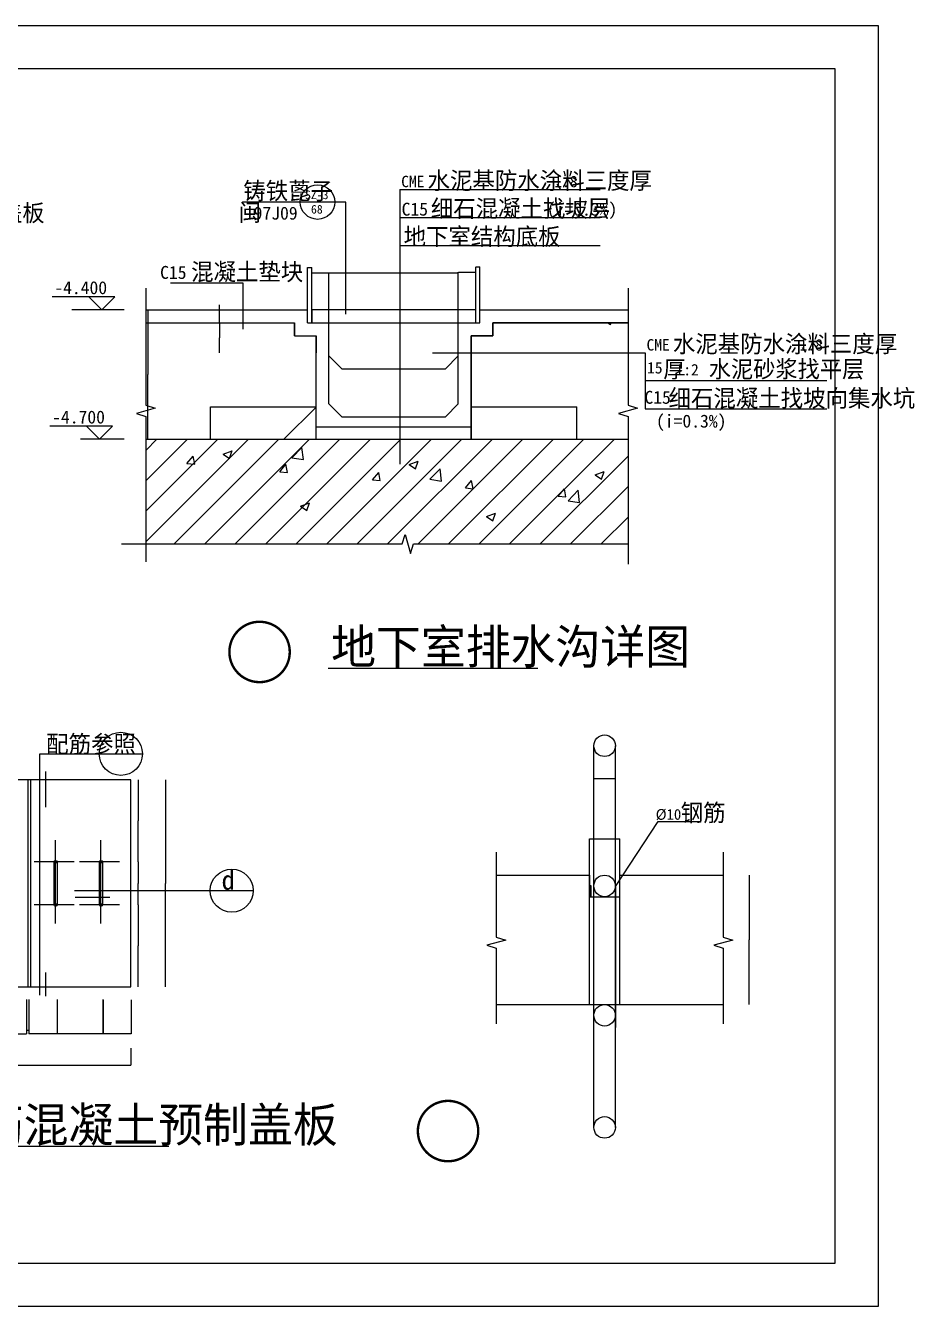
# Model space of a CAD drawing. Header units: metres. Extents: x -29254 to 67342, y -13190 to 112674.
# Drawn here: x 45829 to 66436, y -13190 to 16510 of the extents above; entities that cross this region are included whole.
import ezdxf

# ---------------------------------------------------------------- set-up
doc = ezdxf.new("R2010")
doc.units = ezdxf.units.M
for name, color, linetype in [('DIM', 140, 'Continuous'), ('OTHER', 7, 'Continuous'), ('PUB_DIM', 3, 'Continuous'), ('PUB_TEXT', 7, 'Continuous'), ('T1', 41, 'Continuous'), ('T2', 6, 'Continuous'), ('TK', 143, 'Continuous')]:
    doc.layers.add(name, color=color, linetype=linetype)
doc.dimstyles.get("Standard").update_dxf_attribs({"dimtxt": 2.5, "dimasz": 2.5, "dimexe": 1.25, "dimexo": 0.625, "dimtad": 1, "dimcen": 2.5, "dimazin": 3, "dimtfac": 1, "dimtmove": 0, "dimatfit": 3})
pattern_1 = [(45, (0, 0), (-4490.1, 4490.1), [])]

# ---------------------------------------------------------------- blocks, each defined once
blk = doc.blocks.new('_INDEX1')
blk.add_lwpolyline([(-0.5, 0, 0.04, 0.04, 1), (0.5, 0, 0.04, 0.04, 1)], format="xyseb", close=True)
blk = doc.blocks.new('_INDEX')
blk.add_line((-0.5, 0), (0.5, 0))
blk.add_circle((0, 0), 0.5)
blk = doc.blocks.new('*D6')
for p, q in [((50112.07, 6918.46), (50112.07, 7668.41)), ((50112.32, 7668.41), (51335.57, 7668.41)), ((51338.57, 7668.41), (52561.82, 7668.41)), ((52562.07, 6918.46), (52562.07, 7668.41))]:
    blk.add_line(p, q)
at = {"layer": 'Defpoints'}
for p in [(50112.07, 7668.41), (50112.07, 6918.46), (52562.07, 6918.46)]:
    blk.add_point(p, dxfattribs=at)
at = {"layer": 'DIM', "insert": (51337.07, 7668.41), "char_height": 1, "attachment_point": 5}
blk.add_mtext('240', dxfattribs=at)
blk = doc.blocks.new('*D7')
for p, q in [((48665.5, 9918.46), (48665.5, 8418.46)), ((48665.25, 8418.46), (48665, 8418.46)), ((48665.5, 6918.46), (48665.5, 8418.46)), ((48665.5, 8418.46), (48665.5, 8418.46)), ((48665.75, 8418.46), (48666, 8418.46))]:
    blk.add_line(p, q)
at = {"layer": 'Defpoints'}
for p in [(48665.5, 9918.46), (48665.5, 8418.46), (48665.5, 6918.46)]:
    blk.add_point(p, dxfattribs=at)
at = {"layer": 'DIM', "insert": (48665.5, 8419.585), "char_height": 1, "attachment_point": 5}
blk.add_mtext('300', dxfattribs=at)
blk = doc.blocks.new('*D8')
for p, q in [((50323.07, 9618.46), (50323.07, 9268.46)), ((50322.82, 9268.46), (50322.57, 9268.46)), ((50323.07, 8918.46), (50323.07, 9268.46)), ((50323.07, 9268.46), (50323.07, 9268.46)), ((50323.32, 9268.46), (50323.57, 9268.46))]:
    blk.add_line(p, q)
at = {"layer": 'Defpoints'}
for p in [(50323.07, 9618.46), (50323.07, 9268.46), (50323.07, 8918.46)]:
    blk.add_point(p, dxfattribs=at)
at = {"layer": 'DIM', "insert": (50323.07, 9269.585), "char_height": 1, "attachment_point": 5}
blk.add_mtext('70', dxfattribs=at)
blk = doc.blocks.new('*D9')
for p, q in [((50322.82, 10037.41), (50322.57, 10037.41)), ((50323.07, 9618.46), (50323.07, 10037.41)), ((50323.07, 9918.46), (50323.07, 10037.41)), ((50323.07, 10037.41), (50323.07, 10037.41)), ((50323.32, 10037.41), (50323.57, 10037.41))]:
    blk.add_line(p, q)
at = {"layer": 'Defpoints'}
for p in [(50323.07, 10037.41), (50323.07, 9918.46), (50323.07, 9618.46)]:
    blk.add_point(p, dxfattribs=at)
at = {"layer": 'DIM', "insert": (50323.07, 10038.535), "char_height": 1, "attachment_point": 5}
blk.add_mtext('30', dxfattribs=at)
blk = doc.blocks.new('*D10')
for p, q in [((56162.07, 6918.46), (56162.07, 7668.41)), ((56162.32, 7668.41), (57385.57, 7668.41)), ((57388.57, 7668.41), (58611.82, 7668.41)), ((58612.07, 6918.46), (58612.07, 7668.41))]:
    blk.add_line(p, q)
at = {"layer": 'Defpoints'}
for p in [(56162.07, 7668.41), (56162.07, 6918.46), (58612.07, 6918.46)]:
    blk.add_point(p, dxfattribs=at)
at = {"layer": 'DIM', "insert": (57387.07, 7668.41), "char_height": 1, "attachment_point": 5}
blk.add_mtext('240', dxfattribs=at)
blk = doc.blocks.new('*D11')
for p, q in [((55862.07, 9618.46), (55862.07, 10789.79)), ((55862.32, 10789.79), (56065.94, 10789.79)), ((56067.94, 10789.79), (56271.56, 10789.79)), ((56271.81, 9618.46), (56271.81, 10789.79))]:
    blk.add_line(p, q)
at = {"layer": 'Defpoints'}
for p in [(55862.07, 10789.79), (55862.07, 9618.46), (56271.81, 9618.46)]:
    blk.add_point(p, dxfattribs=at)
at = {"layer": 'DIM', "insert": (56066.94, 10789.79), "char_height": 1, "attachment_point": 5}
blk.add_mtext('50', dxfattribs=at)
blk = doc.blocks.new('*D12')
for p, q in [((52861.82, 10106.26), (52861.57, 10106.26)), ((52862.07, 9618.46), (52862.07, 10106.26)), ((52862.07, 9918.46), (52862.07, 10106.26)), ((52862.07, 10106.26), (52862.07, 10106.26)), ((52862.32, 10106.26), (52862.57, 10106.26))]:
    blk.add_line(p, q)
at = {"layer": 'Defpoints'}
for p in [(52862.07, 10106.26), (52862.07, 9918.46), (52862.07, 9618.46)]:
    blk.add_point(p, dxfattribs=at)
at = {"layer": 'DIM', "insert": (52862.07, 10107.385), "char_height": 1, "attachment_point": 5}
blk.add_mtext('30', dxfattribs=at)
blk = doc.blocks.new('*D13')
for p, q in [((52862.07, 9618.46), (52862.07, 10774.74)), ((52862.32, 10774.74), (54360.57, 10774.74)), ((54363.57, 10774.74), (55861.82, 10774.74)), ((55862.07, 9618.46), (55862.07, 10774.74))]:
    blk.add_line(p, q)
at = {"layer": 'Defpoints'}
for p in [(52862.07, 10774.74), (52862.07, 9618.46), (55862.07, 9618.46)]:
    blk.add_point(p, dxfattribs=at)
at = {"layer": 'DIM', "insert": (54362.07, 10774.74), "char_height": 1, "attachment_point": 5}
blk.add_mtext('300', dxfattribs=at)
blk = doc.blocks.new('*D14')
for p, q in [((52467.36, 9618.46), (52467.36, 10774.74)), ((52467.61, 10774.74), (52663.715, 10774.74)), ((52665.715, 10774.74), (52861.82, 10774.74)), ((52862.07, 9618.46), (52862.07, 10774.74))]:
    blk.add_line(p, q)
at = {"layer": 'Defpoints'}
for p in [(52467.36, 10774.74), (52467.36, 9618.46), (52862.07, 9618.46)]:
    blk.add_point(p, dxfattribs=at)
at = {"layer": 'DIM', "insert": (52664.715, 10774.74), "char_height": 1, "attachment_point": 5}
blk.add_mtext('50', dxfattribs=at)
blk = doc.blocks.new('*D15')
for p, q in [((52362.07, 9918.46), (52362.07, 10899.74)), ((52362.32, 10899.74), (52414.215, 10899.74)), ((52415.215, 10899.74), (52467.11, 10899.74)), ((52467.36, 9918.46), (52467.36, 10899.74))]:
    blk.add_line(p, q)
at = {"layer": 'Defpoints'}
for p in [(52362.07, 10899.74), (52362.07, 9918.46), (52467.36, 9918.46)]:
    blk.add_point(p, dxfattribs=at)
at = {"layer": 'DIM', "insert": (52414.715, 10899.74), "char_height": 1, "attachment_point": 5}
blk.add_mtext('5', dxfattribs=at)
blk = doc.blocks.new('*D16')
for p, q in [((56271.81, 9618.46), (56271.81, 10914.79)), ((56272.06, 10914.79), (56316.44, 10914.79)), ((56317.44, 10914.79), (56361.82, 10914.79)), ((56362.07, 9618.46), (56362.07, 10914.79))]:
    blk.add_line(p, q)
at = {"layer": 'Defpoints'}
for p in [(56271.81, 10914.79), (56271.81, 9618.46), (56362.07, 9618.46)]:
    blk.add_point(p, dxfattribs=at)
at = {"layer": 'DIM', "insert": (56316.94, 10914.79), "char_height": 1, "attachment_point": 5}
blk.add_mtext('5', dxfattribs=at)
blk = doc.blocks.new('*D61')
for p, q in [((59503.65, -3439.91), (59503.65, -6726.42)), ((59503.4, -6726.42), (59503.15, -6726.42)), ((59503.65, -9039.91), (59503.65, -6726.42)), ((59503.65, -6726.42), (59503.65, -6726.42)), ((59503.9, -6726.42), (59504.15, -6726.42))]:
    blk.add_line(p, q)
at = {"layer": 'Defpoints'}
for p in [(59503.65, -3439.91), (59503.65, -6726.42), (59503.65, -9039.91)]:
    blk.add_point(p, dxfattribs=at)
at = {"insert": (59503.65, -6725.295), "char_height": 1, "attachment_point": 5}
blk.add_mtext('120', dxfattribs=at)
blk = doc.blocks.new('*D88')
for p, q in [((48436.34, -2881.69), (48436.34, -3381.71)), ((48436.09, -3381.71), (48435.84, -3381.71)), ((48436.34, -3881.74), (48436.34, -3381.71)), ((48436.34, -3381.71), (48436.34, -3381.71)), ((48436.59, -3381.71), (48436.84, -3381.71))]:
    blk.add_line(p, q)
at = {"layer": 'Defpoints'}
for p in [(48436.34, -2881.69), (48436.34, -3381.71), (48436.34, -3881.74)]:
    blk.add_point(p, dxfattribs=at)
at = {"layer": 'DIM', "insert": (48436.34, -3380.585), "char_height": 1, "attachment_point": 5}
blk.add_mtext('150', dxfattribs=at)
blk = doc.blocks.new('*D89')
for p, q in [((48436.34, -981.59), (48436.34, -1931.64)), ((48436.09, -1931.64), (48435.84, -1931.64)), ((48436.34, -2881.69), (48436.34, -1931.64)), ((48436.34, -1931.64), (48436.34, -1931.64)), ((48436.59, -1931.64), (48436.84, -1931.64))]:
    blk.add_line(p, q)
at = {"layer": 'Defpoints'}
for p in [(48436.34, -981.59), (48436.34, -1931.64), (48436.34, -2881.69)]:
    blk.add_point(p, dxfattribs=at)
at = {"layer": 'DIM', "insert": (48436.34, -1930.515), "char_height": 1, "attachment_point": 5}
blk.add_mtext('285', dxfattribs=at)
blk = doc.blocks.new('*D90')
for p, q in [((48436.34, -3881.74), (48436.34, -4831.78)), ((48436.09, -4831.78), (48435.84, -4831.78)), ((48436.34, -5781.83), (48436.34, -4831.78)), ((48436.34, -4831.78), (48436.34, -4831.78)), ((48436.59, -4831.78), (48436.84, -4831.78))]:
    blk.add_line(p, q)
at = {"layer": 'Defpoints'}
for p in [(48436.34, -3881.74), (48436.34, -4831.78), (48436.34, -5781.83)]:
    blk.add_point(p, dxfattribs=at)
at = {"layer": 'DIM', "insert": (48436.34, -4830.655), "char_height": 1, "attachment_point": 5}
blk.add_mtext('285', dxfattribs=at)
blk = doc.blocks.new('*D91')
for p, q in [((49069.69, -981.59), (49069.69, -3381.71)), ((49069.44, -3381.71), (49069.19, -3381.71)), ((49069.69, -5781.83), (49069.69, -3381.71)), ((49069.69, -3381.71), (49069.69, -3381.71)), ((49069.94, -3381.71), (49070.19, -3381.71))]:
    blk.add_line(p, q)
at = {"layer": 'Defpoints'}
for p in [(49069.69, -981.59), (49069.69, -3381.71), (49069.69, -5781.83)]:
    blk.add_point(p, dxfattribs=at)
at = {"layer": 'DIM', "insert": (49069.69, -3380.585), "char_height": 1, "attachment_point": 5}
blk.add_mtext('720', dxfattribs=at)
blk = doc.blocks.new('*D109')
for p, q in [((59003.65, -1376.42), (59003.65, -951.42)), ((59003.9, -951.42), (59252.65, -951.42)), ((59254.65, -951.42), (59503.4, -951.42)), ((59503.65, -1376.42), (59503.65, -951.42))]:
    blk.add_line(p, q)
at = {"layer": 'Defpoints'}
for p in [(59003.65, -951.42), (59003.65, -1376.42), (59503.65, -1376.42)]:
    blk.add_point(p, dxfattribs=at)
at = {"insert": (59253.65, -951.42), "char_height": 1, "attachment_point": 5}
blk.add_mtext('10', dxfattribs=at)
blk = doc.blocks.new('*D110')
for p, q in [((58903.65, -3189.91), (58903.65, -2351.42)), ((58903.9, -2351.42), (59252.65, -2351.42)), ((59254.65, -2351.42), (59603.4, -2351.42)), ((59603.65, -3189.91), (59603.65, -2351.42))]:
    blk.add_line(p, q)
at = {"layer": 'Defpoints'}
for p in [(58903.65, -2351.42), (58903.65, -3189.91), (59603.65, -3189.91)]:
    blk.add_point(p, dxfattribs=at)
at = {"insert": (59253.65, -2351.42), "char_height": 1, "attachment_point": 5}
blk.add_mtext('14', dxfattribs=at)
blk = doc.blocks.new('*D111')
for p, q in [((58903.65, -3189.91), (58903.65, -3439.91)), ((58923.365, -3439.91), (58903.4, -3439.91)), ((58945.33, -3439.91), (58925.365, -3439.91)), ((58945.08, -3689.91), (58945.08, -3439.91))]:
    blk.add_line(p, q)
at = {"layer": 'Defpoints'}
for p in [(58903.65, -3189.91), (58945.08, -3439.91), (58945.08, -3689.91)]:
    blk.add_point(p, dxfattribs=at)
at = {"insert": (58924.365, -3439.91), "char_height": 1, "attachment_point": 5}
blk.add_mtext('10', dxfattribs=at)
blk = doc.blocks.new('*D135')
for p, q in [((62606.55, -3189.91), (62606.55, -4689.91)), ((62606.3, -4689.91), (62606.05, -4689.91)), ((62606.55, -6189.91), (62606.55, -4689.91)), ((62606.55, -4689.91), (62606.55, -4689.91)), ((62606.8, -4689.91), (62607.05, -4689.91))]:
    blk.add_line(p, q)
at = {"layer": 'Defpoints'}
for p in [(62606.55, -3189.91), (62606.55, -4689.91), (62606.55, -6189.91)]:
    blk.add_point(p, dxfattribs=at)
at = {"insert": (62606.55, -4688.785), "char_height": 1, "attachment_point": 5}
blk.add_mtext('60', dxfattribs=at)
blk = doc.blocks.new('*D200')
for p, q in [((43469.43, -7206.06), (43469.43, -7597.75)), ((48269.67, -7206.06), (48269.67, -7597.75)), ((43469.68, -7597.75), (45868.05, -7597.75)), ((45871.05, -7597.75), (48269.42, -7597.75))]:
    blk.add_line(p, q)
at = {"layer": 'Defpoints'}
for p in [(43469.43, -7206.06), (48269.67, -7206.06), (43469.43, -7597.75)]:
    blk.add_point(p, dxfattribs=at)
at = {"layer": 'DIM', "insert": (45869.55, -7597.75), "char_height": 1, "attachment_point": 5}
blk.add_mtext('720', dxfattribs=at)
blk = doc.blocks.new('*D202')
for p, q in [((45907.07, -6077.54), (45907.07, -6870.49)), ((46561.78, -6077.54), (46561.78, -6870.49)), ((46232.925, -6870.49), (45906.82, -6870.49)), ((46562.03, -6870.49), (46235.925, -6870.49))]:
    blk.add_line(p, q)
at = {"layer": 'Defpoints'}
for p in [(45907.07, -6077.54), (46561.78, -6077.54), (46561.78, -6870.49)]:
    blk.add_point(p, dxfattribs=at)
at = {"layer": 'DIM', "insert": (46234.425, -6870.49), "char_height": 1, "attachment_point": 5}
blk.add_mtext('100', dxfattribs=at)
blk = doc.blocks.new('*D203')
for p, q in [((46561.48, -6098.15), (46561.48, -6870.49)), ((47623.21, -6077.54), (47623.21, -6870.49)), ((47090.845, -6870.49), (46561.23, -6870.49)), ((47623.46, -6870.49), (47093.845, -6870.49))]:
    blk.add_line(p, q)
at = {"layer": 'Defpoints'}
for p in [(46561.48, -6098.15), (47623.21, -6077.54), (47623.21, -6870.49)]:
    blk.add_point(p, dxfattribs=at)
at = {"layer": 'DIM', "insert": (47092.345, -6870.49), "char_height": 1, "attachment_point": 5}
blk.add_mtext('155', dxfattribs=at)
blk = doc.blocks.new('*D204')
for p, q in [((47623.51, -6077.84), (47623.51, -6870.79)), ((48278.23, -6077.84), (48278.23, -6870.79)), ((47949.37, -6870.79), (47623.26, -6870.79)), ((48278.48, -6870.79), (47952.37, -6870.79))]:
    blk.add_line(p, q)
at = {"layer": 'Defpoints'}
for p in [(47623.51, -6077.84), (48278.23, -6077.84), (48278.23, -6870.79)]:
    blk.add_point(p, dxfattribs=at)
at = {"layer": 'DIM', "insert": (47950.87, -6870.79), "char_height": 1, "attachment_point": 5}
blk.add_mtext('100', dxfattribs=at)
blk = doc.blocks.new('*D205')
for p, q in [((45847.07, -6128.79), (45847.07, -6794.27)), ((45907.07, -6128.79), (45907.07, -6794.27)), ((45875.57, -6794.27), (45846.82, -6794.27)), ((45907.32, -6794.27), (45878.57, -6794.27))]:
    blk.add_line(p, q)
at = {"layer": 'Defpoints'}
for p in [(45847.07, -6128.79), (45907.07, -6128.79), (45907.07, -6794.27)]:
    blk.add_point(p, dxfattribs=at)
at = {"layer": 'DIM', "insert": (45877.07, -6794.27), "char_height": 1, "attachment_point": 5}
blk.add_mtext('10 ', dxfattribs=at)
blk = doc.blocks.new('*D207')
for p, q in [((45192.36, -6077.54), (45192.36, -6870.49)), ((45847.07, -6077.54), (45847.07, -6870.49)), ((45192.61, -6870.49), (45518.215, -6870.49)), ((45521.215, -6870.49), (45846.82, -6870.49))]:
    blk.add_line(p, q)
at = {"layer": 'Defpoints'}
for p in [(45192.36, -6077.54), (45847.07, -6077.54), (45192.36, -6870.49)]:
    blk.add_point(p, dxfattribs=at)
at = {"layer": 'DIM', "insert": (45519.715, -6870.49), "char_height": 1, "attachment_point": 5}
blk.add_mtext('100', dxfattribs=at)

msp = doc.modelspace()

# ---------------------------------------------------------------- hatches: boundary and pattern name
h = msp.add_hatch()
h.set_pattern_fill('AN33C', scale=2000)
h.set_pattern_definition(pattern_1)
h.paths.add_polyline_path([(52562.07, 9318.46), (52062.07, 9318.46), (52062.07, 9618.46), (48616.38, 9618.46), (48616.38, 7708.16), (48836.38, 7638.16), (48396.38, 7518.16), (48616.38, 7448.16), (48616.38, 6918.46), (52562.07, 6918.46)])
h = msp.add_hatch()
h.set_pattern_fill('AN33C', scale=2000)
h.set_pattern_definition(pattern_1)
h.paths.add_polyline_path([(56162.07, 8925.42), (56162.07, 6918.46), (59796.93, 6918.46), (59796.93, 7448.16), (59576.93, 7518.16), (60016.93, 7638.16), (59796.93, 7708.16), (59796.93, 8925.42)])
h.paths.add_polyline_path([(59796.93, 8925.42), (59796.93, 9618.46), (59403.96, 9618.46), (59390.4, 9578.05), (59330.49, 9618.46), (56662.07, 9618.46), (56662.07, 9318.46), (56162.07, 9318.46), (56162.07, 8925.42)])

# ---------------------------------------------------------------- linework, layer by layer
for p, q in [((54503.65, 12713.12), (54503.65, 6343.84)), ((54503.65, 12713.12), (59153.65, 12713.12)), ((53255.14, 12417.38), (50854.62, 12417.38)), ((53255.14, 9819.89), (53255.14, 12417.38)), ((54503.65, 12063.12), (59153.65, 12063.12)), ((54503.65, 11413.12), (59153.65, 11413.12)), ((48616.38, 10423.25), (48616.38, 7708.16)), ((50872.16, 10540.59), (49190.52, 10540.59)), ((50872.59, 9470.41), (50872.16, 10540.59)), ((59796.93, 10423.25), (59796.93, 7708.16)), ((48112.21, 9918.46), (46903.65, 9918.46)), ((48616.38, 9918.46), (52362.07, 9918.46)), ((52362.07, 9618.46), (52362.07, 9918.46)), ((56362.07, 9918.46), (59796.93, 9918.46)), ((56362.07, 9618.46), (56362.07, 9918.46)), ((48616.38, 9618.46), (52062.07, 9618.46)), ((52062.07, 9318.46), (52062.07, 9618.46)), ((52362.07, 9618.46), (52862.07, 9618.46)), ((52862.07, 7735.61), (52862.07, 9618.46)), ((55862.07, 9618.46), (56362.07, 9618.46)), ((55862.07, 7735.61), (55862.07, 9618.46)), ((56662.07, 9618.46), (59796.93, 9618.46)), ((56662.07, 9318.46), (56662.07, 9618.46)), ((59330.49, 9618.46), (59390.37, 9578.07)), ((59390.44, 9578.15), (59403.96, 9618.46)), ((52062.07, 9318.46), (52562.07, 9318.46)), ((52562.07, 6918.46), (52562.07, 9318.46)), ((56162.07, 6918.46), (56162.07, 9318.46)), ((56162.07, 9318.46), (56662.07, 9318.46)), ((55262.68, 8925.42), (60191.79, 8925.42)), ((60191.79, 8925.42), (60191.79, 7625.42)), ((53162.07, 8553.4), (52862.07, 8853.4)), ((55862.07, 8853.4), (55562.07, 8553.4)), ((53162.07, 8553.4), (55562.07, 8553.4)), ((64403.65, 8275.42), (60191.79, 8275.42)), ((53162.07, 7435.61), (52862.07, 7735.61)), ((55862.07, 7735.61), (55562.07, 7435.61)), ((48616.38, 7448.16), (48616.38, 4072.81)), ((53162.07, 7435.61), (55562.07, 7435.61)), ((59576.93, 7518.16), (59796.93, 7448.16)), ((59796.93, 7448.16), (59796.93, 4024.81)), ((60191.79, 7625.42), (64403.65, 7625.42)), ((52562.07, 7204.69), (56162.07, 7204.69)), ((48112.21, 6918.46), (47103.65, 6918.46)), ((48616.38, 6918.46), (59796.93, 6918.46)), ((48616.38, 4539.68), (50995.16, 6918.46)), ((48616.38, 5246.79), (50288.05, 6918.46)), ((48616.38, 5953.9), (49580.95, 6918.46)), ((48616.38, 6661), (48873.84, 6918.46)), ((49273.89, 4490.08), (51702.27, 6918.46)), ((49980.99, 4490.08), (52409.38, 6918.46)), ((50688.1, 4490.08), (53116.48, 6918.46)), ((51395.21, 4490.08), (53823.59, 6918.46)), ((52102.31, 4490.08), (54530.7, 6918.46)), ((52809.42, 4490.08), (55237.8, 6918.46)), ((53516.53, 4490.08), (55944.91, 6918.46)), ((54223.63, 4490.08), (56652.02, 6918.46)), ((54930.74, 4490.08), (57359.12, 6918.46)), ((55637.85, 4490.08), (58066.23, 6918.46)), ((56344.95, 4490.08), (58773.34, 6918.46)), ((57052.06, 4490.08), (59480.44, 6918.46)), ((50409.72, 6572.58), (50619.78, 6653.22)), ((50409.72, 6572.58), (50558.95, 6471.93)), ((50559, 6472.01), (50619.83, 6653.3)), ((52002.68, 6486.9), (52236.35, 6730.43)), ((52269.55, 6445.58), (52236.41, 6730.49)), ((49569.43, 6352.46), (49714.06, 6524.82)), ((49569.43, 6352.46), (49748.75, 6336.78)), ((49748.8, 6336.86), (49714.11, 6524.91)), ((51721.21, 6164.21), (51865.84, 6336.57)), ((51900.58, 6148.6), (51865.89, 6336.65)), ((52002.68, 6486.9), (52269.5, 6445.52)), ((54721.11, 6332.32), (54931.17, 6412.95)), ((54721.11, 6332.32), (54870.34, 6231.66)), ((54870.39, 6231.74), (54931.22, 6413.03)), ((57759.17, 4490.08), (59796.93, 6527.84)), ((51721.21, 6164.21), (51900.53, 6148.52)), ((53872.99, 5975.95), (54017.62, 6148.31)), ((53872.99, 5975.95), (54052.31, 5960.26)), ((54052.36, 5960.34), (54017.67, 6148.39)), ((55204.41, 5990.34), (55438.07, 6233.87)), ((55204.41, 5990.34), (55471.22, 5948.96)), ((55471.27, 5949.02), (55438.13, 6233.93)), ((56024.77, 5787.69), (56169.4, 5960.05)), ((56204.14, 5772.09), (56169.46, 5960.13)), ((59032.5, 6092.06), (59242.55, 6172.69)), ((59032.5, 6092.06), (59181.73, 5991.4)), ((59181.78, 5991.48), (59242.61, 6172.77)), ((56024.77, 5787.69), (56204.09, 5772.01)), ((58176.56, 5599.44), (58321.18, 5771.8)), ((58355.92, 5583.83), (58321.24, 5771.88)), ((58406.13, 5493.79), (58639.8, 5737.32)), ((58466.27, 4490.08), (59796.93, 5820.73)), ((58673, 5452.46), (58639.85, 5737.37)), ((52200.44, 5364.73), (52410.5, 5445.36)), ((52200.44, 5364.73), (52349.67, 5264.07)), ((52349.72, 5264.15), (52410.55, 5445.44)), ((58176.56, 5599.44), (58355.87, 5583.75)), ((58406.13, 5493.79), (58672.94, 5452.41)), ((56511.83, 5124.46), (56721.89, 5205.1)), ((56511.83, 5124.46), (56661.06, 5023.81)), ((56661.11, 5023.89), (56721.94, 5205.17)), ((59173.38, 4490.08), (59796.93, 5113.63)), ((48054.07, 4490.08), (54560.18, 4490.08)), ((54820.18, 4490.08), (59796.93, 4490.08)), ((59003.65, -9039.91), (59003.65, -189.91)), ((59503.65, -9039.91), (59503.65, -189.91)), ((46162.02, -5970.24), (46162.02, -376.77)), ((46162.02, -376.77), (48336.82, -376.77)), ((45890.56, -5781.83), (45890.56, -981.59)), ((45950.56, -5781.83), (45950.56, -981.59)), ((59503.43, -3450.43), (60492.03, -1946.13)), ((60492.03, -1946.13), (61490.5, -1946.13)), ((46523.97, -4313.4), (46523.97, -2379.97)), ((47575.64, -4313.4), (47575.64, -2379.97)), ((56742.15, -2654.05), (56742.15, -4626.89)), ((62006.55, -2654.05), (62006.55, -4626.89)), ((46957.33, -2879.99), (46023.95, -2879.99)), ((48009, -2879.99), (47075.62, -2879.99)), ((58903.65, -6189.91), (58903.65, -3189.91)), ((59603.65, -6189.91), (59603.65, -3189.91)), ((50108.24, -3549.34), (51108.29, -3549.34)), ((58903.65, -3689.91), (59603.65, -3689.91)), ((46957.33, -3880.04), (46023.95, -3880.04)), ((48009, -3880.04), (47075.62, -3880.04)), ((56742.15, -4886.89), (56742.15, -6639.78)), ((62006.55, -4886.89), (62006.55, -6639.78))]:
    msp.add_line(p, q)
for points in [[(52467.36, 9918.46), (52467.36, 9618.46), (56271.81, 9618.46), (56271.81, 9918.46)], [(43475.91, -981.59), (43475.91, -5781.83), (48269.67, -5781.83), (48269.67, -981.59)], [(46557.31, -2879.99), (46557.31, -3880.04), (46490.64, -3880.04), (46490.64, -2879.99)], [(47608.98, -2879.99), (47608.98, -3880.04), (47542.31, -3880.04), (47542.31, -2879.99)]]:
    msp.add_lwpolyline(points, close=True)
for points in [[(48616.38, 9618.46), (52062.07, 9618.46), (52062.07, 9318.46), (52562.07, 9318.46), (52562.07, 8918.46)], [(59796.93, 9618.46), (56662.07, 9618.46), (56662.07, 9318.46), (56162.07, 9318.46), (56162.07, 6918.46)], [(48616.38, 6918.46), (59796.93, 6918.46)], [(52845.64, 1610.12), (57708.33, 1610.12)], [(46287.64, -788.13), (46287.64, -1613.21)], [(56742.15, -3189.91), (58903.65, -3189.91), (58903.65, -3689.91), (59603.65, -3689.91), (59603.65, -3189.91), (62006.55, -3189.91)], [(46977.98, -3700.78), (47784.09, -3700.78)], [(46287.64, -5444.55), (46287.64, -5994.18)], [(56742.15, -6189.91), (62006.55, -6189.91)], [(43632.21, -9477.1), (49148.34, -9477.1)]]:
    msp.add_lwpolyline(points)
for centre, radius in [((52597.56, 12417.38), 400), ((59253.65, -189.91), 250), ((46523.97, -2879.99), 33.34), ((47575.64, -2879.99), 33.34), ((50608.26, -3549.34), 500.02), ((59253.65, -3439.91), 250), ((46523.97, -3880.04), 33.34), ((47575.64, -3880.04), 33.34), ((59253.65, -6439.91), 250), ((59253.65, -9039.91), 250)]:
    msp.add_circle(centre, radius)
at = {"layer": 'OTHER'}
for p, q in [((48836.38, 7638.16), (48396.38, 7518.16)), ((48396.38, 7518.16), (48616.38, 7448.16)), ((48616.38, 7708.16), (48836.38, 7638.16)), ((60016.93, 7638.16), (59576.93, 7518.16)), ((59796.93, 7708.16), (60016.93, 7638.16)), ((54560.18, 4490.08), (54630.18, 4710.08)), ((54630.18, 4710.08), (54750.18, 4270.08)), ((54750.18, 4270.08), (54820.18, 4490.08)), ((56962.15, -4696.89), (56522.15, -4816.89)), ((56742.15, -4626.89), (56962.15, -4696.89)), ((62226.55, -4696.89), (61786.55, -4816.89)), ((62006.55, -4626.89), (62226.55, -4696.89)), ((56522.15, -4816.89), (56742.15, -4886.89)), ((61786.55, -4816.89), (62006.55, -4886.89))]:
    msp.add_line(p, q, dxfattribs=at)
at = {"layer": 'PUB_DIM'}
for p, q in [((47536.78, -376.77), (48553.65, -376.77)), ((46962.08, -3549.34), (50108.24, -3549.34))]:
    msp.add_line(p, q, dxfattribs=at)
at = {"layer": 'T2'}
for p, q in [((47894.08, 10218.48), (46443.98, 10218.48)), ((47294.05, 10218.48), (47594.06, 9918.46)), ((47894.08, 10218.48), (47594.06, 9918.46)), ((47860.74, 9918.46), (47227.38, 9918.46)), ((47844.08, 7218.48), (46393.98, 7218.48)), ((47244.05, 7218.48), (47544.06, 6918.46)), ((47844.08, 7218.48), (47544.06, 6918.46)), ((47810.74, 6918.46), (47177.38, 6918.46))]:
    msp.add_line(p, q, dxfattribs=at)
at = {"layer": 'TK'}
for points in [[(23600, -13190.11), (23600, 16509.89), (65600, 16509.89), (65600, -13190.11)], [(26100, -12190.11), (64600, -12190.11), (64600, 15509.89), (26100, 15509.89)]]:
    msp.add_lwpolyline(points, close=True, dxfattribs=at)

# ---------------------------------------------------------------- block references
at = {"layer": 'PUB_DIM', "xscale": 1000, "yscale": 1000, "zscale": 1000}
msp.add_blockref('_INDEX', (48036.78, -376.77), dxfattribs=at)
at = {"layer": 'PUB_TEXT', "xscale": 1400, "yscale": 1400, "zscale": 1400}
for p in [(51253.65, 1985.61), (55623.75, -9124.65)]:
    msp.add_blockref('_INDEX1', p, dxfattribs=at)

# ---------------------------------------------------------------- texts
at = {"layer": 'T1'}
for s, height, p in [('CME', 264.13, (54537.98, 12763.64)), ('1.8', 264.13, (58087.98, 12763.64)), ('SZ-3', 200, (52307.48, 12485.51)), ('97J09 ', 300, (51116.04, 12010.91)), ('68', 200, (52446.04, 12151.55)), ('C15', 300, (54547.11, 12103.15)), ('(i=0.3%)', 300, (57914.14, 12103.15)), ('C15', 300, (48947.54, 10636.35)), ('-4.400', 300, (46494.03, 10282.65)), ('CME', 264.13, (60226.13, 8975.95)), ('1.8', 264.13, (63776.13, 8975.95)), ('15', 264.13, (60238.08, 8442.91)), ('1:2 ', 264.13, (60898.41, 8398.89)), ('C15', 300, (60176.72, 7740.47)), ('-4.700', 300, (46444.03, 7282.65)), ('(i=0.3%)', 300, (60446.03, 7189.32)), ('%%c10', 250, (60438.57, -1906.09)), ('d', 450.02, (50372.27, -3529.28))]:
    msp.add_text(s, height=height, dxfattribs=at).set_placement(p)
at = {"layer": 'T2'}
for s, height, p in [('水泥基防水涂料三度厚', 400, (55148.91, 12718.42)), ('铸铁蓖子', 400, (50877.67, 12479.12)), ('细石混凝土找坡层', 400, (55224.57, 12069.14)), ('钢筋混凝土预制盖板', 396.2, (41633, 11968.29)), ('闽', 400, (50767.69, 11974.19)), ('地下室结构底板', 400, (54593.4, 11419.14)), ('混凝土垫块', 400, (49665.89, 10602.33)), ('水泥基防水涂料三度厚', 400, (60837.05, 8930.72)), ('厚  水泥砂浆找平层', 396.2, (60614.66, 8347.69)), ('细石混凝土找坡向集水坑', 400, (60736.05, 7669.64)), ('地下室排水沟详图', 800, (52913.68, 1707.98)), ('配筋参照', 400, (46306.41, -348.75)), ('钢筋', 400, (61017.89, -1941.78)), ('钢筋混凝土预制盖板', 800.4, (43700.28, -9379.19))]:
    msp.add_text(s, height=height, dxfattribs=at).set_placement(p)

# ---------------------------------------------------------------- dimensions: what is measured, and where the dimension line sits
for base, p1, p2, text, picture, middle in [((59003.65, -951.42), (59003.65, -1376.42), (59503.65, -1376.42), '10', '*D109', (59253.65, -951.42)), ((58903.65, -2351.42), (58903.65, -3189.91), (59603.65, -3189.91), '14', '*D110', (59253.65, -2351.42)), ((58945.08, -3439.91), (58945.08, -3689.91), (58903.65, -3189.91), '10', '*D111', (58924.365, -3439.91)), ((62606.55, -4689.91), (62606.55, -6189.91), (62606.55, -3189.91), '60', '*D135', (62606.55, -4688.785)), ((59503.65, -6726.42), (59503.65, -9039.91), (59503.65, -3439.91), '120', '*D61', (59503.65, -6725.295))]:
    dim = msp.add_linear_dim(base=base, p1=p1, p2=p2, text=text, dimstyle='Standard')
    dim.commit()
    dim.dimension.update_dxf_attribs({"geometry": picture, "text_midpoint": middle})
at = {"layer": 'DIM'}
for base, p1, p2, text, picture, middle in [((52362.07, 10899.74), (52362.07, 9918.46), (52467.36, 9918.46), '5', '*D15', (52414.715, 10899.74)), ((52467.36, 10774.74), (52467.36, 9618.46), (52862.07, 9618.46), '50', '*D14', (52664.715, 10774.74)), ((52862.07, 10774.74), (52862.07, 9618.46), (55862.07, 9618.46), '300', '*D13', (54362.07, 10774.74)), ((55862.07, 10789.79), (55862.07, 9618.46), (56271.81, 9618.46), '50', '*D11', (56066.94, 10789.79)), ((56271.81, 10914.79), (56271.81, 9618.46), (56362.07, 9618.46), '5', '*D16', (56316.94, 10914.79)), ((52862.07, 10106.26), (52862.07, 9618.46), (52862.07, 9918.46), '30', '*D12', (52862.07, 10107.385)), ((48665.5, 8418.46), (48665.5, 6918.46), (48665.5, 9918.46), '300', '*D7', (48665.5, 8419.585)), ((50323.07, 10037.41), (50323.07, 9618.46), (50323.07, 9918.46), '30', '*D9', (50323.07, 10038.535)), ((50323.07, 9268.46), (50323.07, 8918.46), (50323.07, 9618.46), '70', '*D8', (50323.07, 9269.585)), ((50112.07, 7668.41), (50112.07, 6918.46), (52562.07, 6918.46), '240', '*D6', (51337.07, 7668.41)), ((56162.07, 7668.41), (56162.07, 6918.46), (58612.07, 6918.46), '240', '*D10', (57387.07, 7668.41)), ((48436.34, -1931.64), (48436.34, -2881.69), (48436.34, -981.59), '285', '*D89', (48436.34, -1930.515)), ((49069.69, -3381.71), (49069.69, -5781.83), (49069.69, -981.59), '720', '*D91', (49069.69, -3380.585)), ((48436.34, -3381.71), (48436.34, -3881.74), (48436.34, -2881.69), '150', '*D88', (48436.34, -3380.585)), ((48436.34, -4831.78), (48436.34, -5781.83), (48436.34, -3881.74), '285', '*D90', (48436.34, -4830.655)), ((45192.36, -6870.49), (45192.36, -6077.54), (45847.07, -6077.54), '100', '*D207', (45519.715, -6870.49)), ((45907.07, -6794.27), (45907.07, -6128.79), (45847.07, -6128.79), '10 ', '*D205', (45877.07, -6794.27)), ((46561.78, -6870.49), (46561.78, -6077.54), (45907.07, -6077.54), '100', '*D202', (46234.425, -6870.49)), ((47623.21, -6870.49), (47623.21, -6077.54), (46561.48, -6098.15), '155', '*D203', (47092.345, -6870.49)), ((48278.23, -6870.79), (48278.23, -6077.84), (47623.51, -6077.84), '100', '*D204', (47950.87, -6870.79)), ((43469.43, -7597.75), (43469.43, -7206.06), (48269.67, -7206.06), '720', '*D200', (45869.55, -7597.75))]:
    dim = msp.add_linear_dim(base=base, p1=p1, p2=p2, text=text, dimstyle='Standard', dxfattribs=at)
    dim.commit()
    dim.dimension.update_dxf_attribs({"geometry": picture, "text_midpoint": middle})

doc.saveas('drawing.dxf')
